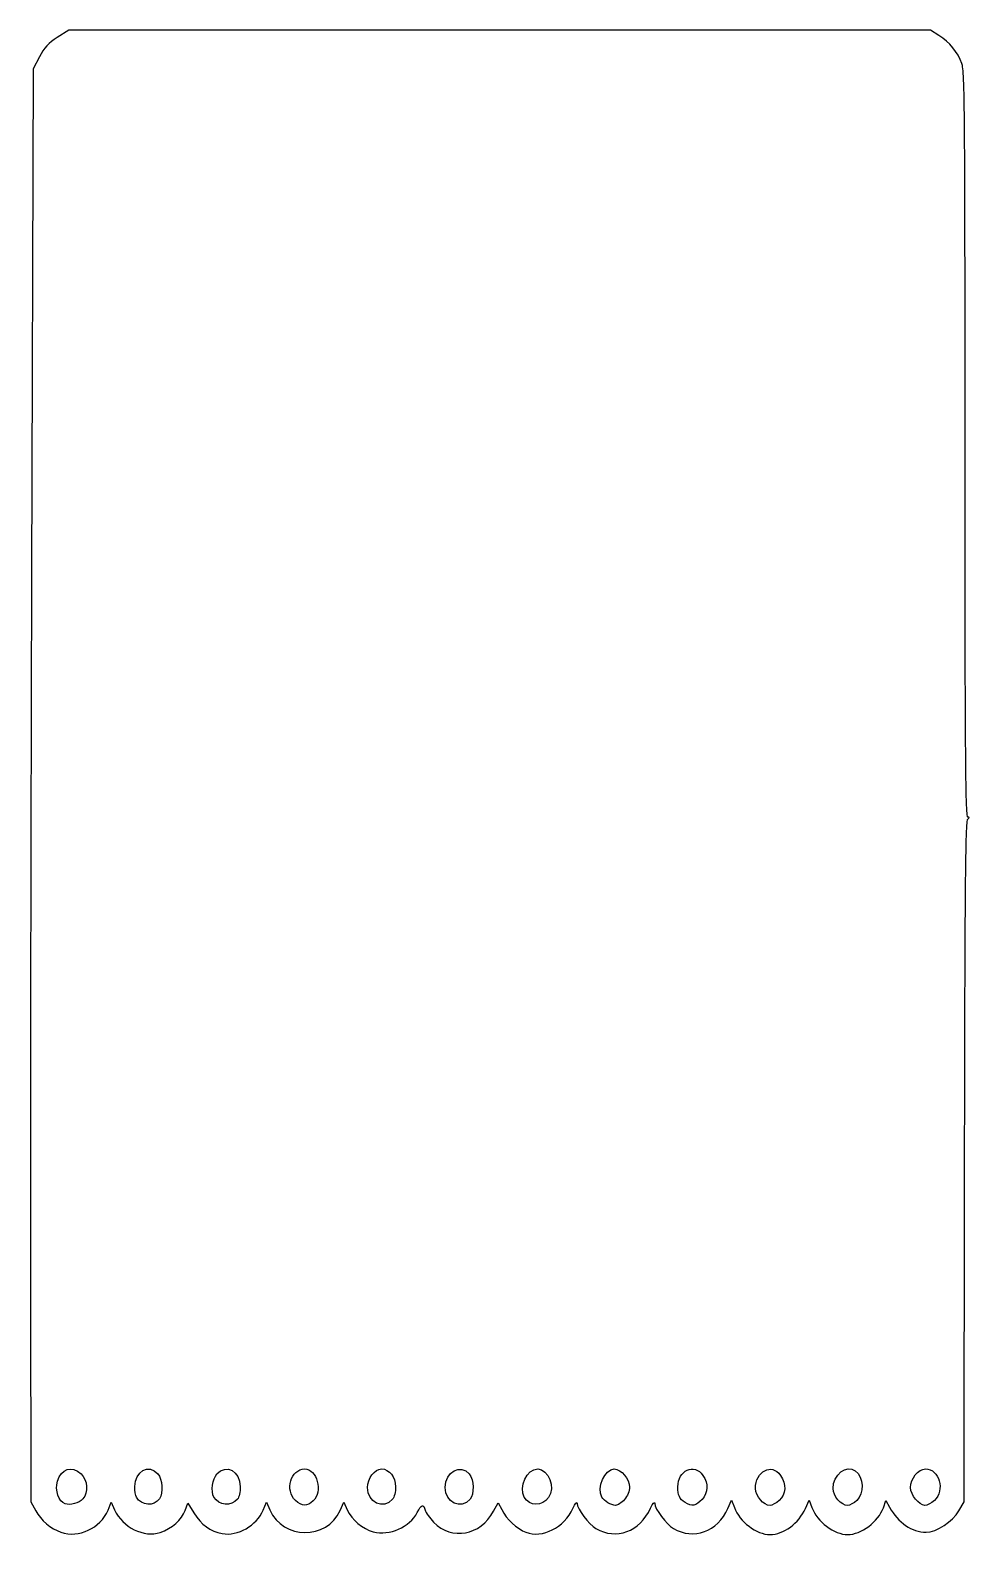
# Model space of a CAD drawing. Header units: centimetres. Extents: x -13.7 to 2.5, y -12.5 to 13.6.
import ezdxf

# ---------------------------------------------------------------- set-up
doc = ezdxf.new("R2010")
doc.units = ezdxf.units.CM
doc.header["$MEASUREMENT"] = 0
doc.layers.add('Layer 1', color=7, linetype='Continuous')

msp = doc.modelspace()

# ---------------------------------------------------------------- linework, layer by layer
at = {"layer": 'Layer 1'}
for points, knots in [([(-13.20305, -12.36162), (-13.37565, -12.30136), (-13.55012, -12.15249), (-13.63616, -11.99204), (-13.63616, -11.99204), (-13.63616, -11.99204), (-13.71944, -11.83674), (-13.71944, -11.83674), (-13.71944, -11.83674), (-13.71944, -11.83674), (-13.72813, -8.20583), (-13.72813, -8.20583), (-13.72813, -8.20583), (-13.73291, -6.20883), (-13.72477, -0.64449), (-13.71003, 4.15938), (-13.71003, 4.15938), (-13.71003, 4.15938), (-13.68324, 12.89368), (-13.68324, 12.89368), (-13.68324, 12.89368), (-13.68324, 12.89368), (-13.57352, 13.10024), (-13.57352, 13.10024), (-13.57352, 13.10024), (-13.49462, 13.24875), (-13.40816, 13.34217), (-13.2658, 13.43272), (-13.2658, 13.43272), (-13.2658, 13.43272), (-13.0678, 13.55865), (-13.0678, 13.55865), (-13.0678, 13.55865), (-13.0678, 13.55865), (-5.62824, 13.55865), (-5.62824, 13.55865), (-5.62824, 13.55865), (-5.62824, 13.55865), (1.81131, 13.55865), (1.81131, 13.55865), (1.81131, 13.55865), (1.81131, 13.55865), (1.95612, 13.46804), (1.95612, 13.46804), (1.95612, 13.46804), (2.14093, 13.35242), (2.28111, 13.18079), (2.35243, 12.98283), (2.35243, 12.98283), (2.40243, 12.84404), (2.40865, 12.11557), (2.40865, 6.40311), (2.40865, 6.40311), (2.40865, 1.29252), (2.4179, -0.02067), (2.4539, -0.02118), (2.4539, -0.02118), (2.48979, -0.02169), (2.48987, -0.02867), (2.45428, -0.05488), (2.45428, -0.05488), (2.419, -0.08085), (2.40738, -1.3444), (2.39997, -5.96233), (2.39997, -5.96233), (2.39997, -5.96233), (2.39055, -11.83674), (2.39055, -11.83674), (2.39055, -11.83674), (2.39055, -11.83674), (2.30004, -11.99461), (2.30004, -11.99461), (2.30004, -11.99461), (2.19648, -12.17525), (1.91081, -12.36144), (1.7372, -12.36144), (1.7372, -12.36144), (1.48925, -12.36144), (1.24963, -12.19755), (1.10576, -11.92956), (1.10576, -11.92956), (1.10576, -11.92956), (1.04291, -11.81251), (1.04291, -11.81251), (1.04291, -11.81251), (1.04291, -11.81251), (0.99727, -11.94025), (0.99727, -11.94025), (0.99727, -11.94025), (0.91268, -12.17706), (0.61197, -12.40295), (0.38133, -12.40295), (0.38133, -12.40295), (0.14932, -12.40295), (-0.15008, -12.1769), (-0.23577, -11.93703), (-0.23577, -11.93703), (-0.23577, -11.93703), (-0.28256, -11.80607), (-0.28256, -11.80607), (-0.28256, -11.80607), (-0.28256, -11.80607), (-0.34746, -11.95275), (-0.34746, -11.95275), (-0.34746, -11.95275), (-0.4586, -12.20394), (-0.72856, -12.40295), (-0.95816, -12.40295), (-0.95816, -12.40295), (-1.19017, -12.40295), (-1.48957, -12.1769), (-1.57525, -11.93703), (-1.57525, -11.93703), (-1.57525, -11.93703), (-1.62204, -11.80607), (-1.62204, -11.80607), (-1.62204, -11.80607), (-1.62204, -11.80607), (-1.68694, -11.95275), (-1.68694, -11.95275), (-1.68694, -11.95275), (-1.86231, -12.34911), (-2.28223, -12.50308), (-2.62588, -12.29702), (-2.62588, -12.29702), (-2.74969, -12.22279), (-2.94883, -11.95916), (-2.95088, -11.86677), (-2.95088, -11.86677), (-2.95181, -11.8247), (-2.98134, -11.85809), (-3.0219, -11.9471), (-3.0219, -11.9471), (-3.20583, -12.35069), (-3.6198, -12.50422), (-3.96537, -12.29702), (-3.96537, -12.29702), (-4.08917, -12.22279), (-4.28831, -11.95916), (-4.29036, -11.86677), (-4.29036, -11.86677), (-4.29128, -11.82558), (-4.32277, -11.86245), (-4.36396, -11.95291), (-4.36396, -11.95291), (-4.51291, -12.28011), (-4.89017, -12.47071), (-5.17392, -12.36213), (-5.17392, -12.36213), (-5.32893, -12.30281), (-5.50563, -12.13831), (-5.59274, -11.97224), (-5.59274, -11.97224), (-5.59274, -11.97224), (-5.65565, -11.8523), (-5.65565, -11.8523), (-5.65565, -11.8523), (-5.65565, -11.8523), (-5.735, -12.00118), (-5.735, -12.00118), (-5.735, -12.00118), (-5.95807, -12.41967), (-6.45251, -12.50971), (-6.76736, -12.18919), (-6.76736, -12.18919), (-6.83583, -12.11948), (-6.90188, -12.02583), (-6.91413, -11.98107), (-6.91413, -11.98107), (-6.94482, -11.86895), (-6.97773, -11.87893), (-7.0509, -12.02255), (-7.0509, -12.02255), (-7.17839, -12.2728), (-7.5305, -12.42708), (-7.8087, -12.3546), (-7.8087, -12.3546), (-7.9954, -12.30596), (-8.17857, -12.15033), (-8.25755, -11.97323), (-8.25755, -11.97323), (-8.25755, -11.97323), (-8.31643, -11.84122), (-8.31643, -11.84122), (-8.31643, -11.84122), (-8.31643, -11.84122), (-8.38183, -11.9859), (-8.38183, -11.9859), (-8.38183, -11.9859), (-8.61455, -12.50077), (-9.36467, -12.49425), (-9.59609, -11.97536), (-9.59609, -11.97536), (-9.59609, -11.97536), (-9.65402, -11.84547), (-9.65402, -11.84547), (-9.65402, -11.84547), (-9.65402, -11.84547), (-9.71041, -11.98048), (-9.71041, -11.98048), (-9.71041, -11.98048), (-9.82205, -12.24775), (-10.1466, -12.43304), (-10.41988, -12.38552), (-10.41988, -12.38552), (-10.62064, -12.35061), (-10.77914, -12.23446), (-10.90845, -12.02749), (-10.90845, -12.02749), (-10.90845, -12.02749), (-11.01392, -11.85866), (-11.01392, -11.85866), (-11.01392, -11.85866), (-11.01392, -11.85866), (-11.05966, -11.98668), (-11.05966, -11.98668), (-11.05966, -11.98668), (-11.1172, -12.14776), (-11.2841, -12.29552), (-11.48709, -12.36508), (-11.48709, -12.36508), (-11.76729, -12.46111), (-12.14081, -12.27637), (-12.27505, -11.97536), (-12.27505, -11.97536), (-12.27505, -11.97536), (-12.33298, -11.84547), (-12.33298, -11.84547), (-12.33298, -11.84547), (-12.33298, -11.84547), (-12.38938, -11.98048), (-12.38938, -11.98048), (-12.38938, -11.98048), (-12.51973, -12.29256), (-12.89602, -12.46882), (-13.20305, -12.36162)], [0, 0, 0, 0, 0.01666667, 0.01666667, 0.01666667, 0.01666667, 0.03333333, 0.03333333, 0.03333333, 0.03333333, 0.05, 0.05, 0.05, 0.05, 0.06666667, 0.06666667, 0.06666667, 0.06666667, 0.08333333, 0.08333333, 0.08333333, 0.08333333, 0.1, 0.1, 0.1, 0.1, 0.11666667, 0.11666667, 0.11666667, 0.11666667, 0.13333333, 0.13333333, 0.13333333, 0.13333333, 0.15, 0.15, 0.15, 0.15, 0.16666667, 0.16666667, 0.16666667, 0.16666667, 0.18333333, 0.18333333, 0.18333333, 0.18333333, 0.2, 0.2, 0.2, 0.2, 0.21666667, 0.21666667, 0.21666667, 0.21666667, 0.23333333, 0.23333333, 0.23333333, 0.23333333, 0.25, 0.25, 0.25, 0.25, 0.26666667, 0.26666667, 0.26666667, 0.26666667, 0.28333333, 0.28333333, 0.28333333, 0.28333333, 0.3, 0.3, 0.3, 0.3, 0.31666667, 0.31666667, 0.31666667, 0.31666667, 0.33333333, 0.33333333, 0.33333333, 0.33333333, 0.35, 0.35, 0.35, 0.35, 0.36666667, 0.36666667, 0.36666667, 0.36666667, 0.38333333, 0.38333333, 0.38333333, 0.38333333, 0.4, 0.4, 0.4, 0.4, 0.41666667, 0.41666667, 0.41666667, 0.41666667, 0.43333333, 0.43333333, 0.43333333, 0.43333333, 0.45, 0.45, 0.45, 0.45, 0.46666667, 0.46666667, 0.46666667, 0.46666667, 0.48333333, 0.48333333, 0.48333333, 0.48333333, 0.5, 0.5, 0.5, 0.5, 0.51666667, 0.51666667, 0.51666667, 0.51666667, 0.53333333, 0.53333333, 0.53333333, 0.53333333, 0.55, 0.55, 0.55, 0.55, 0.56666667, 0.56666667, 0.56666667, 0.56666667, 0.58333333, 0.58333333, 0.58333333, 0.58333333, 0.6, 0.6, 0.6, 0.6, 0.61666667, 0.61666667, 0.61666667, 0.61666667, 0.63333333, 0.63333333, 0.63333333, 0.63333333, 0.65, 0.65, 0.65, 0.65, 0.66666667, 0.66666667, 0.66666667, 0.66666667, 0.68333333, 0.68333333, 0.68333333, 0.68333333, 0.7, 0.7, 0.7, 0.7, 0.71666667, 0.71666667, 0.71666667, 0.71666667, 0.73333333, 0.73333333, 0.73333333, 0.73333333, 0.75, 0.75, 0.75, 0.75, 0.76666667, 0.76666667, 0.76666667, 0.76666667, 0.78333333, 0.78333333, 0.78333333, 0.78333333, 0.8, 0.8, 0.8, 0.8, 0.81666667, 0.81666667, 0.81666667, 0.81666667, 0.83333333, 0.83333333, 0.83333333, 0.83333333, 0.85, 0.85, 0.85, 0.85, 0.86666667, 0.86666667, 0.86666667, 0.86666667, 0.88333333, 0.88333333, 0.88333333, 0.88333333, 0.9, 0.9, 0.9, 0.9, 0.91666667, 0.91666667, 0.91666667, 0.91666667, 0.93333333, 0.93333333, 0.93333333, 0.93333333, 0.95, 0.95, 0.95, 0.95, 0.96666667, 0.96666667, 0.96666667, 0.96666667, 1, 1, 1, 1]), ([(-12.82344, -11.78499), (-12.72494, -11.68207), (-12.74148, -11.46103), (-12.85547, -11.35707), (-12.85547, -11.35707), (-13.02036, -11.20668), (-13.19562, -11.26085), (-13.26236, -11.48283), (-13.26236, -11.48283), (-13.30802, -11.6347), (-13.23984, -11.83739), (-13.13165, -11.87146), (-13.13165, -11.87146), (-13.03839, -11.90082), (-12.89608, -11.8609), (-12.82344, -11.78499)], [0, 0, 0, 0, 0.2, 0.2, 0.2, 0.2, 0.4, 0.4, 0.4, 0.4, 0.6, 0.6, 0.6, 0.6, 1, 1, 1, 1]), ([(-11.50206, -11.78445), (-11.43239, -11.6787), (-11.44684, -11.44952), (-11.52921, -11.35402), (-11.52921, -11.35402), (-11.68322, -11.17545), (-11.92795, -11.31107), (-11.92688, -11.5744), (-11.92688, -11.5744), (-11.92657, -11.64943), (-11.91435, -11.73132), (-11.89973, -11.75638), (-11.89973, -11.75638), (-11.81268, -11.9055), (-11.59206, -11.92107), (-11.50206, -11.78445)], [0, 0, 0, 0, 0.2, 0.2, 0.2, 0.2, 0.4, 0.4, 0.4, 0.4, 0.6, 0.6, 0.6, 0.6, 1, 1, 1, 1]), ([(-10.15538, -11.79266), (-10.12632, -11.75967), (-10.10465, -11.66329), (-10.10677, -11.5765), (-10.10677, -11.5765), (-10.11342, -11.30426), (-10.34391, -11.17763), (-10.50872, -11.35566), (-10.50872, -11.35566), (-10.58781, -11.44109), (-10.61606, -11.66077), (-10.56024, -11.75638), (-10.56024, -11.75638), (-10.47561, -11.90136), (-10.26754, -11.92001), (-10.15538, -11.79266)], [0, 0, 0, 0, 0.2, 0.2, 0.2, 0.2, 0.4, 0.4, 0.4, 0.4, 0.6, 0.6, 0.6, 0.6, 1, 1, 1, 1]), ([(-6.13689, -11.79261), (-6.06276, -11.70845), (-6.07114, -11.45913), (-6.15155, -11.35611), (-6.15155, -11.35611), (-6.29635, -11.17059), (-6.5695, -11.3229), (-6.5695, -11.58916), (-6.5695, -11.58916), (-6.5695, -11.84961), (-6.29909, -11.97678), (-6.13689, -11.79261)], [0, 0, 0, 0, 0.25, 0.25, 0.25, 0.25, 0.5, 0.5, 0.5, 0.5, 1, 1, 1, 1]), ([(-2.13308, -11.79668), (-2.02449, -11.67076), (-2.01972, -11.52739), (-2.11926, -11.38067), (-2.11926, -11.38067), (-2.26494, -11.16593), (-2.55165, -11.29581), (-2.5505, -11.57603), (-2.5505, -11.57603), (-2.54986, -11.73069), (-2.52581, -11.78284), (-2.42435, -11.84955), (-2.42435, -11.84955), (-2.31176, -11.92357), (-2.22967, -11.90867), (-2.13308, -11.79668)], [0, 0, 0, 0, 0.2, 0.2, 0.2, 0.2, 0.4, 0.4, 0.4, 0.4, 0.6, 0.6, 0.6, 0.6, 1, 1, 1, 1]), ([(-0.80013, -11.81271), (-0.68279, -11.70569), (-0.67477, -11.53545), (-0.77977, -11.38067), (-0.77977, -11.38067), (-0.92844, -11.16153), (-1.21157, -11.31092), (-1.21157, -11.60849), (-1.21157, -11.60849), (-1.21157, -11.73551), (-1.06869, -11.89971), (-0.95816, -11.89971), (-0.95816, -11.89971), (-0.92371, -11.89971), (-0.85259, -11.86056), (-0.80013, -11.81271)], [0, 0, 0, 0, 0.2, 0.2, 0.2, 0.2, 0.4, 0.4, 0.4, 0.4, 0.6, 0.6, 0.6, 0.6, 1, 1, 1, 1]), ([(0.53936, -11.81271), (0.67064, -11.69297), (0.65549, -11.41354), (0.51167, -11.30219), (0.51167, -11.30219), (0.36074, -11.18535), (0.12791, -11.37118), (0.12791, -11.60849), (0.12791, -11.60849), (0.12791, -11.73551), (0.2708, -11.89971), (0.38133, -11.89971), (0.38133, -11.89971), (0.41578, -11.89971), (0.48689, -11.86056), (0.53936, -11.81271)], [0, 0, 0, 0, 0.2, 0.2, 0.2, 0.2, 0.4, 0.4, 0.4, 0.4, 0.6, 0.6, 0.6, 0.6, 1, 1, 1, 1]), ([(-8.84695, -11.8211), (-8.67738, -11.6619), (-8.78183, -11.27007), (-8.99384, -11.27007), (-8.99384, -11.27007), (-9.23262, -11.27007), (-9.34145, -11.64091), (-9.15308, -11.81271), (-9.15308, -11.81271), (-9.03499, -11.92041), (-8.95505, -11.9226), (-8.84695, -11.8211)], [0, 0, 0, 0, 0.25, 0.25, 0.25, 0.25, 0.5, 0.5, 0.5, 0.5, 1, 1, 1, 1]), ([(-7.47637, -11.79261), (-7.4475, -11.75982), (-7.42387, -11.66419), (-7.42387, -11.58008), (-7.42387, -11.58008), (-7.42387, -11.41073), (-7.53386, -11.27007), (-7.6663, -11.27007), (-7.6663, -11.27007), (-7.78505, -11.27007), (-7.90898, -11.43302), (-7.90898, -11.58916), (-7.90898, -11.58916), (-7.90898, -11.84961), (-7.63857, -11.97678), (-7.47637, -11.79261)], [0, 0, 0, 0, 0.2, 0.2, 0.2, 0.2, 0.4, 0.4, 0.4, 0.4, 0.6, 0.6, 0.6, 0.6, 1, 1, 1, 1]), ([(-4.78356, -11.76306), (-4.66077, -11.59447), (-4.784, -11.27007), (-4.97083, -11.27007), (-4.97083, -11.27007), (-5.15592, -11.27007), (-5.30426, -11.58173), (-5.20231, -11.75638), (-5.20231, -11.75638), (-5.10889, -11.91641), (-4.8977, -11.91979), (-4.78356, -11.76306)], [0, 0, 0, 0, 0.25, 0.25, 0.25, 0.25, 0.5, 0.5, 0.5, 0.5, 1, 1, 1, 1]), ([(-3.47257, -11.79668), (-3.42369, -11.74001), (-3.38371, -11.6447), (-3.38371, -11.58489), (-3.38371, -11.58489), (-3.38371, -11.44701), (-3.5339, -11.27007), (-3.65095, -11.27007), (-3.65095, -11.27007), (-3.81243, -11.27007), (-3.9553, -11.59798), (-3.86283, -11.75638), (-3.86283, -11.75638), (-3.82382, -11.8232), (-3.70107, -11.89697), (-3.62642, -11.89843), (-3.62642, -11.89843), (-3.59068, -11.89913), (-3.52144, -11.85334), (-3.47257, -11.79668)], [0, 0, 0, 0, 0.16666667, 0.16666667, 0.16666667, 0.16666667, 0.33333333, 0.33333333, 0.33333333, 0.33333333, 0.5, 0.5, 0.5, 0.5, 0.66666667, 0.66666667, 0.66666667, 0.66666667, 1, 1, 1, 1]), ([(1.87884, -11.81271), (2.06885, -11.6394), (1.96308, -11.27007), (1.72344, -11.27007), (1.72344, -11.27007), (1.59918, -11.27007), (1.46739, -11.43601), (1.46739, -11.59246), (1.46739, -11.59246), (1.46739, -11.71334), (1.61714, -11.89971), (1.71428, -11.89971), (1.71428, -11.89971), (1.75232, -11.89971), (1.82637, -11.86056), (1.87884, -11.81271)], [0, 0, 0, 0, 0.2, 0.2, 0.2, 0.2, 0.4, 0.4, 0.4, 0.4, 0.6, 0.6, 0.6, 0.6, 1, 1, 1, 1])]:
    msp.add_open_spline(points, degree=3, knots=knots, dxfattribs=at)

doc.saveas('drawing.dxf')
